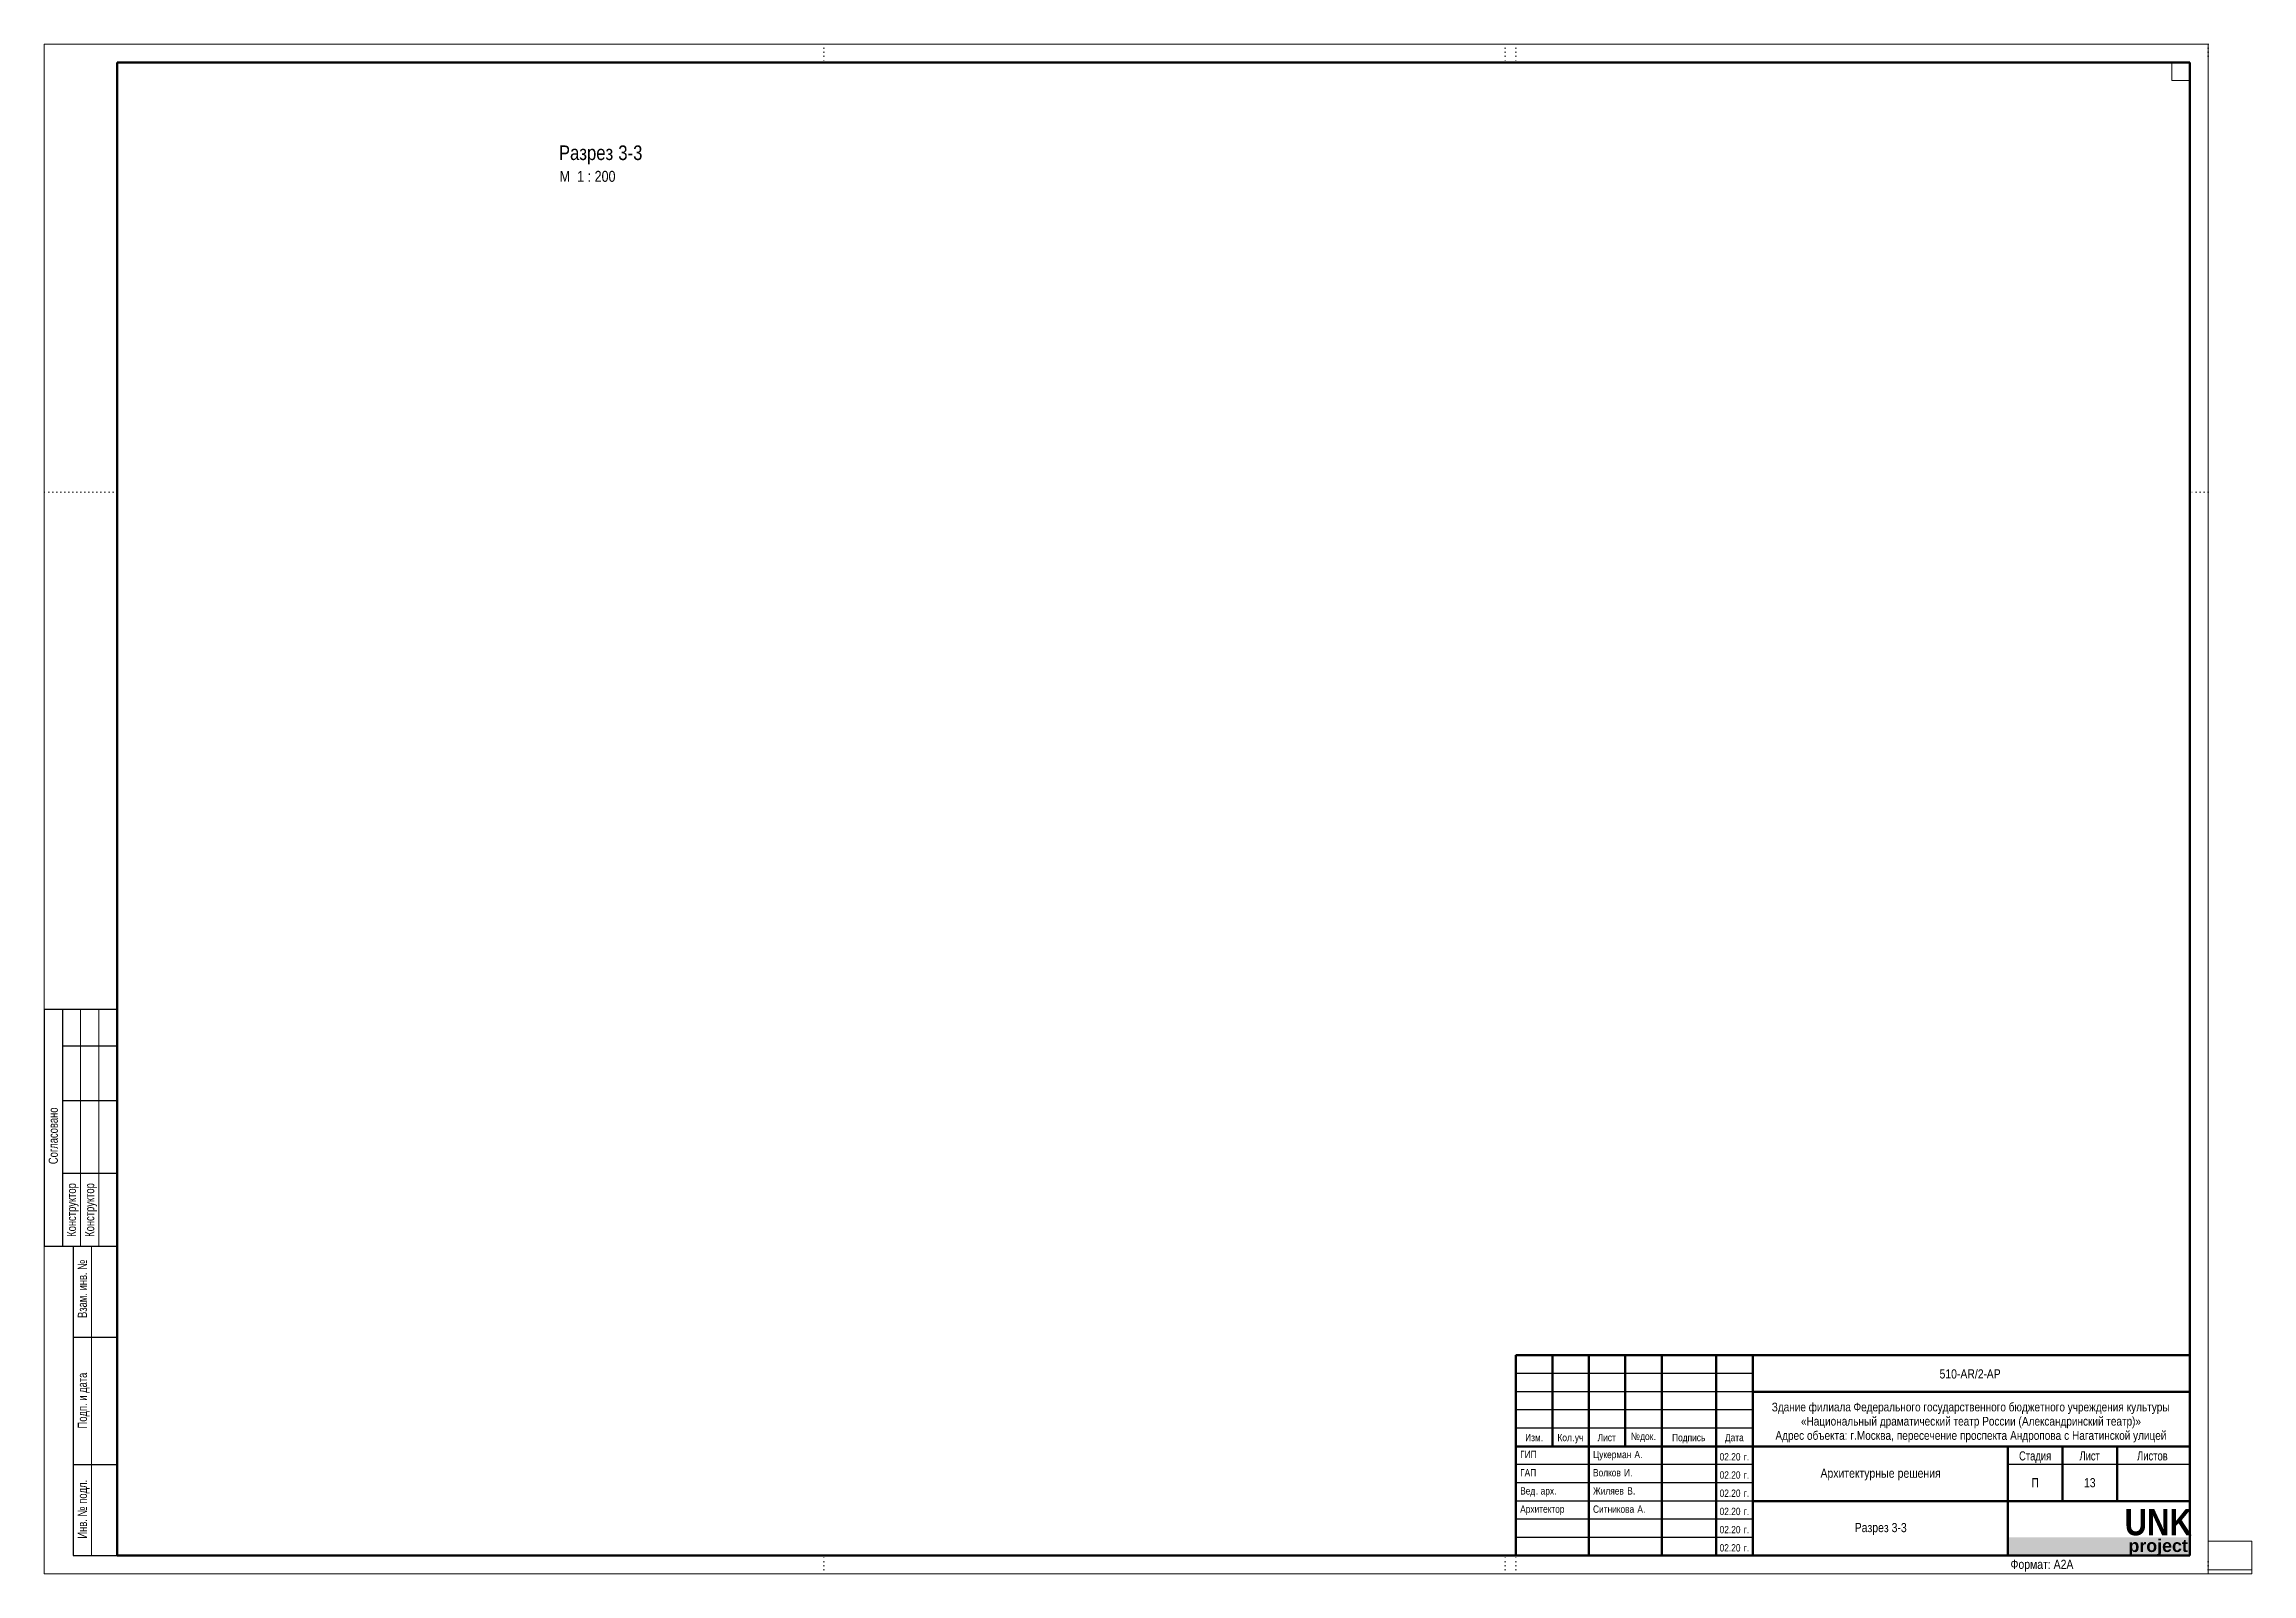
# Paper-space layout 'Layout1' of a CAD drawing. Header units: millimetres. Extents: x -594 to 12, y 0 to 420.
# The model-space entities are those that its viewports show. They can reach past a viewport. Long polylines and large blocks are cut down to what shows.
import ezdxf

# ---------------------------------------------------------------- set-up
doc = ezdxf.new("R2010")
doc.units = ezdxf.units.MM
doc.linetypes.add('Осевые', pattern=[6350, 1270, -952.5, 3175, -952.5])
doc.linetypes.add('Точки', pattern=[1, 0, -1])
for name, color, linetype, lineweight in [('Двери', 7, 'Continuous', 9), ('Линии перегиба', 7, 'Точки', 9), ('Линии-1', 7, 'Осевые', 9), ('Обычные линии', 7, 'Continuous', 25), ('Основные надписи', 7, 'Continuous', 9), ('Панель', 7, 'Continuous', 9), ('Просмотр заголовков', 7, 'Continuous', 9), ('Стены', 7, 'Continuous', 9), ('Тонкие линии', 7, 'Continuous', 9), ('Черная_3__С', 7, 'Continuous', 25), ('Черная_6__С', 7, 'Continuous', 50)]:
    doc.layers.add(name, color=color, linetype=linetype, lineweight=lineweight)
doc.styles.add('Arial Narrow_1', font='ARIALN.TTF', dxfattribs={"height": 2})
doc.styles.add('Arial Narrow_2', font='ARIALN.TTF', dxfattribs={"width": 0.9, "height": 2.5})
doc.styles.add('Arial Narrow_3', font='ARIALN.TTF', dxfattribs={"height": 2.5})
doc.styles.add('Arial Narrow_4', font='ARIALN.TTF', dxfattribs={"height": 2.4})
doc.styles.add('Arial Narrow_5', font='ARIALN.TTF', dxfattribs={"height": 3})
doc.styles.add('Arial Narrow_6', font='ARIALN.TTF', dxfattribs={"height": 4})
doc.styles.add('Arial_B', font='', dxfattribs={"width": 0.848, "height": 7.2})
doc.styles.add('Arial_B_1', font='', dxfattribs={"height": 3.5})
doc.styles.get('Arial_B').set_extended_font_data('Arial', bold=True)
doc.styles.get('Arial_B_1').set_extended_font_data('Arial', bold=True)

# ---------------------------------------------------------------- blocks, each defined once
blk = doc.blocks.new('_ЛИ__Форма 3_ Графическая часть - А2А-4682556-Разрез 3-3')
at = {"layer": 'Основные надписи', "true_color": 0xff0000}
blk.add_hatch(color=1, dxfattribs=at).paths.add_polyline_path([(-247, -143.5), (-247, -138.5), (-197, -138.5), (-197, -143.5)], flags=0)
at = {"layer": 'Линии перегиба'}
for p, q in [((-572, 271.5), (-572, 266.5)), ((-385, 271.5), (-385, 266.5)), ((-382, 271.5), (-382, 266.5)), ((-192, 271.5), (-192, 266.5)), ((-766, 148.5), (-786, 148.5)), ((-192, 148.5), (-197, 148.5)), ((-572, -148.5), (-572, -143.5)), ((-385, -148.5), (-385, -143.5)), ((-382, -148.5), (-382, -143.5)), ((-192, -148.5), (-192, -143.5))]:
    blk.add_line(p, q, dxfattribs=at)
at = {"layer": 'Обычные линии'}
for p, q in [((-786, 6.5), (-786, -58.5)), ((-786, 6.5), (-766, 6.5)), ((-781, 6.5), (-781, -58.5)), ((-781, -3.5), (-766, -3.5)), ((-781, -18.5), (-766, -18.5)), ((-781, -38.5), (-766, -38.5)), ((-786, -58.5), (-766, -58.5)), ((-778, -58.5), (-778, -143.5)), ((-778, -83.5), (-766, -83.5)), ((-778, -118.5), (-766, -118.5)), ((-778, -143.5), (-766, -143.5))]:
    blk.add_line(p, q, dxfattribs=at)
at = {"layer": 'Основные надписи'}
for p, q in [((-202, 266.5), (-202, 261.5)), ((-202, 261.5), (-197, 261.5)), ((-786, -58.5), (-786, 6.5))]:
    blk.add_line(p, q, dxfattribs=at)
at = {"layer": 'Тонкие линии'}
for p, q in [((-786, 271.5), (-786, -148.5)), ((-786, 271.5), (-192, 271.5)), ((-192, 271.5), (-192, -148.5)), ((-776, 6.5), (-776, -58.5)), ((-771, 6.5), (-771, -58.5)), ((-773, -58.5), (-773, -143.5)), ((-192, -148.5), (-786, -148.5))]:
    blk.add_line(p, q, dxfattribs=at)
at = {"layer": 'Черная_3__С'}
for p, q in [((-317, -93.5), (-382, -93.5)), ((-317, -98.5), (-382, -98.5)), ((-317, -103.5), (-382, -103.5)), ((-317, -108.5), (-382, -108.5)), ((-317, -118.5), (-382, -118.5)), ((-197, -118.5), (-247, -118.5)), ((-317, -123.5), (-382, -123.5)), ((-317, -128.5), (-382, -128.5)), ((-317, -133.5), (-382, -133.5)), ((-317, -138.5), (-382, -138.5))]:
    blk.add_line(p, q, dxfattribs=at)
at = {"layer": 'Черная_6__С'}
for p, q in [((-766, 266.5), (-766, -143.5)), ((-197, 266.5), (-766, 266.5)), ((-197, -143.5), (-197, 266.5)), ((-382, -88.5), (-382, -143.5)), ((-197, -88.5), (-382, -88.5)), ((-372, -88.5), (-372, -113.5)), ((-362, -88.5), (-362, -143.5)), ((-352, -88.5), (-352, -113.5)), ((-342, -88.5), (-342, -143.5)), ((-327, -88.5), (-327, -143.5)), ((-317, -88.5), (-317, -143.5)), ((-197, -98.5), (-317, -98.5)), ((-197, -113.5), (-382, -113.5)), ((-247, -113.5), (-247, -143.5)), ((-232, -113.5), (-232, -128.5)), ((-217, -113.5), (-217, -128.5)), ((-197, -128.5), (-317, -128.5)), ((-247, -138.5), (-247, -143.5)), ((-197, -143.5), (-197, -138.5)), ((-766, -143.5), (-197, -143.5)), ((-247, -143.5), (-197, -143.5))]:
    blk.add_line(p, q, dxfattribs=at)
at = {"layer": 'Основные надписи', "char_height": 2.5, "attachment_point": 1, "rotation": 90, "style": 'Arial Narrow_2'}
for s, insert, width in [('Согласовано', (-784.76, -36.01), 18.8316), ('\\fArial Narrow|b0|i0|c204|p34|;\\W.9; ', (-779.76, -41.19), 0.8658), ('Конструктор', (-779.76, -55.96), 17.8937), ('\\fArial Narrow|b0|i0|c204|p34|;\\W.9; ', (-774.76, -41.19), 0.8658), ('Конструктор', (-774.76, -55.96), 17.8937), ('\\fArial Narrow|b0|i0|c204|p34|;\\W.9;№', (-776.76, -65.03), 3.3911), ('инв', (-776.76, -70.68), 5.1228), ('. ', (-776.76, -66.46), 1.7316), ('Взам', (-776.76, -78.24), 7.4316), ('. ', (-776.76, -72.11), 1.7316), ('дата', (-776.76, -98.82), 6.7101), ('\\fArial Narrow|b0|i0|c204|p34|;\\W.9; ', (-776.76, -99.54), 0.8658), ('Подп', (-776.76, -108.59), 7.5038), ('\\fArial Narrow|b0|i0|c204|p34|;\\W.9;и', (-776.76, -100.97), 1.7316), ('. ', (-776.76, -102.4), 1.7316), ('подл', (-776.76, -129.25), 7.0709), ('\\fArial Narrow|b0|i0|c204|p34|;\\W.9;.', (-776.76, -123.41), 0.8658), ('\\fArial Narrow|b0|i0|c204|p34|;\\W.9; ', (-776.76, -129.96), 0.8658), ('\\fArial Narrow|b0|i0|c204|p34|;\\W.9;№', (-776.76, -132.76), 3.3911), ('Инв', (-776.76, -138.83), 5.6278), ('. ', (-776.76, -134.19), 1.7316)]:
    blk.add_mtext(s, dxfattribs=dict(at, insert=insert, width=width))
at = {"layer": 'Основные надписи', "attachment_point": 1}
for s, insert, char_height, width, style in [('Изм', (-379.47, -110.07), 2, 5.211, 'Arial Narrow_1'), ('\\fArial Narrow|b0|i0|c204|p34|;.', (-375.17, -110.07), 2, 0.8017, 'Arial Narrow_1'), ('Кол', (-370.6, -110.07), 2, 4.9705, 'Arial Narrow_1'), ('\\fArial Narrow|b0|i0|c204|p34|;.', (-366.5, -110.07), 2, 0.8017, 'Arial Narrow_1'), ('уч', (-365.84, -110.07), 2, 2.8861, 'Arial Narrow_1'), ('Лист', (-359.57, -110.07), 2, 6.173, 'Arial Narrow_1'), ('\\fArial Narrow|b0|i0|c204|p34|;№', (-350.42, -109.76), 2, 3.0464, 'Arial Narrow_1'), ('док', (-347.91, -109.76), 2, 4.4894, 'Arial Narrow_1'), ('\\fArial Narrow|b0|i0|c204|p34|;.', (-344.2, -109.76), 2, 0.8017, 'Arial Narrow_1'), ('Подпись', (-339.15, -110.07), 2, 11.3038, 'Arial Narrow_1'), ('Дата', (-324.63, -110.07), 2, 6.4135, 'Arial Narrow_1'), ('Стадия', (-243.9, -114.85), 2.5, 10.6785, 'Arial Narrow_2'), ('Лист', (-227.32, -114.85), 2.5, 6.8544, 'Arial Narrow_2'), ('Листов', (-211.5, -114.85), 2.5, 10.2456, 'Arial Narrow_2'), ('Формат', (-246.24, -144.63), 2.5, 12.4262, 'Arial Narrow_3'), (': ', (-235.99, -144.63), 2.5, 1.9241, 'Arial Narrow_3'), ('\\fArial Narrow|b0|i0|c204|p34|;А', (-234.4, -144.63), 2.5, 2.3249, 'Arial Narrow_3'), ('\\fArial Narrow|b0|i0|c204|p34|;2', (-232.48, -144.63), 2.5, 1.9241, 'Arial Narrow_3'), ('\\fArial Narrow|b0|i0|c204|p34|;А', (-230.9, -144.63), 2.5, 2.3249, 'Arial Narrow_3')]:
    blk.add_mtext(s, dxfattribs=dict(at, insert=insert, char_height=char_height, width=width, style=style))
at = {"layer": 'Основные надписи', "color": 1, "true_color": 0xff0000, "insert": (-214.93, -130.71), "char_height": 7.2, "width": 22.4344, "attachment_point": 1, "style": 'Arial_B'}
blk.add_mtext('UNK', dxfattribs=at)
at = {"layer": 'Основные надписи', "color": 7, "true_color": 0xfffffe, "insert": (-213.87, -139), "char_height": 3.5, "width": 20.1224, "attachment_point": 1, "style": 'Arial_B_1'}
blk.add_mtext('project', dxfattribs=at)
blk = doc.blocks.new('Дверь - Полуторная_001 - ДВ3_21-15-6256117-Разрез 3-3')
at = {"layer": 'Панель'}
blk.add_line((-8302.88, 0), (-7753.88, 0), dxfattribs=at)

msp = doc.modelspace()

# ---------------------------------------------------------------- linework, layer by layer
at = {"layer": 'Линии-1'}
msp.add_line((23567.12, 0), (-31383.44, 0), dxfattribs=at)
at = {"layer": 'Стены'}
msp.add_line((387.12, 0), (-1112.88, 0), dxfattribs=at)

# ---------------------------------------------------------------- block references
at = {"layer": 'Двери'}
msp.add_blockref('Дверь - Полуторная_001 - ДВ3_21-15-6256117-Разрез 3-3', (8120, 0), dxfattribs=at)

psp = doc.layouts.get("Layout1")

# ---------------------------------------------------------------- block references
at = {"layer": 'Основные надписи'}
psp.add_blockref('_ЛИ__Форма 3_ Графическая часть - А2А-4682556-Разрез 3-3', (192, 148.5), dxfattribs=at)

# ---------------------------------------------------------------- texts
at = {"layer": 'Основные надписи', "attachment_point": 1}
for s, insert, char_height, width, style in [('510-AR/2-', (-73.73, 56.15), 2.5, 15.7131, 'Arial Narrow_3'), ('АР', (-60.77, 56.15), 2.5, 4.6498, 'Arial Narrow_3'), ('Здание', (-119.77, 47.01), 2.4, 11.3038, 'Arial Narrow_4'), ('\\fArial Narrow|b0|i0|c204|p34|; ', (-110.44, 47.01), 2.4, 0.962, 'Arial Narrow_4'), ('Национальный', (-110.24, 43.11), 2.4, 23.4093, 'Arial Narrow_4'), ('филиала', (-109.65, 47.01), 2.4, 13.9494, 'Arial Narrow_4'), ('\\fArial Narrow|b0|i0|c204|p34|; ', (-98.14, 47.01), 2.4, 0.962, 'Arial Narrow_4'), ('Федерального', (-97.34, 47.01), 2.4, 22.2869, 'Arial Narrow_4'), ('\\fArial Narrow|b0|i0|c204|p34|; ', (-90.93, 43.11), 2.4, 0.962, 'Arial Narrow_4'), ('драматический', (-90.13, 43.11), 2.4, 23.5696, 'Arial Narrow_4'), ('\\fArial Narrow|b0|i0|c204|p34|; ', (-78.95, 47.01), 2.4, 0.962, 'Arial Narrow_4'), ('государственного', (-78.16, 47.01), 2.4, 27.4177, 'Arial Narrow_4'), ('\\fArial Narrow|b0|i0|c204|p34|; ', (-70.69, 43.11), 2.4, 0.962, 'Arial Narrow_4'), ('театр', (-69.89, 43.11), 2.4, 8.5781, 'Arial Narrow_4'), ('\\fArial Narrow|b0|i0|c204|p34|; ', (-62.81, 43.11), 2.4, 0.962, 'Arial Narrow_4'), ('России', (-62.02, 43.11), 2.4, 11.1435, 'Arial Narrow_4'), ('\\fArial Narrow|b0|i0|c204|p34|; ', (-55.54, 47.01), 2.4, 0.962, 'Arial Narrow_4'), ('бюджетного', (-54.74, 47.01), 2.4, 18.6793, 'Arial Narrow_4'), (' (', (-52.83, 43.11), 2.4, 2.0844, 'Arial Narrow_4'), ('Александринский', (-51.11, 43.11), 2.4, 27.097, 'Arial Narrow_4'), ('\\fArial Narrow|b0|i0|c204|p34|; ', (-39.33, 47.01), 2.4, 0.962, 'Arial Narrow_4'), ('учреждения', (-38.54, 47.01), 2.4, 18.6793, 'Arial Narrow_4'), ('\\fArial Narrow|b0|i0|c204|p34|; ', (-28.75, 43.11), 2.4, 0.962, 'Arial Narrow_4'), ('театр', (-27.96, 43.11), 2.4, 8.5781, 'Arial Narrow_4'), ('\\fArial Narrow|b0|i0|c204|p34|; ', (-23.13, 47.01), 2.4, 0.962, 'Arial Narrow_4'), ('культуры', (-22.33, 47.01), 2.4, 14.3502, 'Arial Narrow_4'), (')»', (-20.88, 43.11), 2.4, 2.9662, 'Arial Narrow_4'), ('Адрес', (-118.77, 39.2), 2.4, 9.5401, 'Arial Narrow_4'), ('\\fArial Narrow|b0|i0|c204|p34|;«', (-111.76, 43.11), 2.4, 1.8439, 'Arial Narrow_4'), ('\\fArial Narrow|b0|i0|c204|p34|; ', (-110.9, 39.2), 2.4, 0.962, 'Arial Narrow_4'), ('объекта', (-110.11, 39.2), 2.4, 12.5063, 'Arial Narrow_4'), (': ', (-99.79, 39.2), 2.4, 1.924, 'Arial Narrow_4'), ('\\fArial Narrow|b0|i0|c204|p34|;г', (-98.2, 39.2), 2.4, 1.2025, 'Arial Narrow_4'), ('\\fArial Narrow|b0|i0|c204|p34|;.', (-97.21, 39.2), 2.4, 0.962, 'Arial Narrow_4'), ('Москва', (-96.42, 39.2), 2.4, 11.384, 'Arial Narrow_4'), (', ', (-87.02, 39.2), 2.4, 1.924, 'Arial Narrow_4'), ('пересечение', (-85.44, 39.2), 2.4, 20.0422, 'Arial Narrow_4'), ('\\fArial Narrow|b0|i0|c204|p34|; ', (-68.9, 39.2), 2.4, 0.962, 'Arial Narrow_4'), ('проспекта', (-68.11, 39.2), 2.4, 15.7131, 'Arial Narrow_4'), ('\\fArial Narrow|b0|i0|c204|p34|; ', (-55.14, 39.2), 2.4, 0.962, 'Arial Narrow_4'), ('Андропова', (-54.35, 39.2), 2.4, 16.9958, 'Arial Narrow_4'), ('\\fArial Narrow|b0|i0|c204|p34|; ', (-40.32, 39.2), 2.4, 0.962, 'Arial Narrow_4'), ('\\fArial Narrow|b0|i0|c204|p34|;с', (-39.53, 39.2), 2.4, 1.6835, 'Arial Narrow_4'), ('\\fArial Narrow|b0|i0|c204|p34|; ', (-38.14, 39.2), 2.4, 0.962, 'Arial Narrow_4'), ('Нагатинской', (-37.35, 39.2), 2.4, 19.3207, 'Arial Narrow_4'), ('\\fArial Narrow|b0|i0|c204|p34|; ', (-21.41, 39.2), 2.4, 0.962, 'Arial Narrow_4'), ('улицей', (-20.61, 39.2), 2.4, 11.0633, 'Arial Narrow_4'), ('ГИП', (-188.84, 33.78), 2, 5.5316, 'Arial Narrow_1'), ('Цукерман', (-168.84, 33.77), 2, 12.9873, 'Arial Narrow_1'), ('\\fArial Narrow|b0|i0|c204|p34|; ', (-158.13, 33.77), 2, 0.8017, 'Arial Narrow_1'), ('\\fArial Narrow|b0|i0|c204|p34|;А', (-157.47, 33.77), 2, 1.9241, 'Arial Narrow_1'), ('\\fArial Narrow|b0|i0|c204|p34|;.', (-155.88, 33.77), 2, 0.8017, 'Arial Narrow_1'), ('02.20 ', (-134.09, 33.14), 2, 8.0169, 'Arial Narrow_1'), ('\\fArial Narrow|b0|i0|c204|p34|;г', (-127.47, 33.14), 2, 1.0422, 'Arial Narrow_1'), ('\\fArial Narrow|b0|i0|c204|p34|;.', (-126.61, 33.14), 2, 0.8017, 'Arial Narrow_1'), ('ГАП', (-188.84, 28.78), 2, 5.4515, 'Arial Narrow_1'), ('Волков', (-168.84, 28.77), 2, 9.5401, 'Arial Narrow_1'), ('\\fArial Narrow|b0|i0|c204|p34|; ', (-160.97, 28.77), 2, 0.8017, 'Arial Narrow_1'), ('\\fArial Narrow|b0|i0|c204|p34|;И', (-160.31, 28.77), 2, 2.0042, 'Arial Narrow_1'), ('\\fArial Narrow|b0|i0|c204|p34|;.', (-158.66, 28.77), 2, 0.8017, 'Arial Narrow_1'), ('02.20 ', (-134.09, 28.14), 2, 8.0169, 'Arial Narrow_1'), ('\\fArial Narrow|b0|i0|c204|p34|;г', (-127.47, 28.14), 2, 1.0422, 'Arial Narrow_1'), ('\\fArial Narrow|b0|i0|c204|p34|;.', (-126.61, 28.14), 2, 0.8017, 'Arial Narrow_1'), ('Архитектурные', (-106.4, 28.89), 2.5, 24.692, 'Arial Narrow_3'), ('\\fArial Narrow|b0|i0|c204|p34|; ', (-86.02, 28.89), 2.5, 0.962, 'Arial Narrow_3'), ('решения', (-85.23, 28.89), 2.5, 14.3502, 'Arial Narrow_3'), ('\\fArial Narrow|b0|i0|c204|p34|;П', (-48.52, 26.28), 2.5, 2.4852, 'Arial Narrow_3'), ('13', (-34.08, 26.28), 2.5, 3.8481, 'Arial Narrow_3'), ('Архитектор', (-188.84, 18.78), 2, 15.1519, 'Arial Narrow_1'), ('Вед', (-188.84, 23.78), 2, 5.211, 'Arial Narrow_1'), ('. ', (-184.54, 23.78), 2, 1.6034, 'Arial Narrow_1'), ('арх', (-183.22, 23.78), 2, 4.6498, 'Arial Narrow_1'), ('\\fArial Narrow|b0|i0|c204|p34|;.', (-179.39, 23.78), 2, 0.8017, 'Arial Narrow_1'), ('Жиляев', (-168.84, 23.77), 2, 10.5823, 'Arial Narrow_1'), ('Ситникова', (-168.84, 18.77), 2, 13.9494, 'Arial Narrow_1'), ('\\fArial Narrow|b0|i0|c204|p34|; ', (-160.11, 23.77), 2, 0.8017, 'Arial Narrow_1'), ('\\fArial Narrow|b0|i0|c204|p34|;В', (-159.45, 23.77), 2, 1.924, 'Arial Narrow_1'), ('\\fArial Narrow|b0|i0|c204|p34|;.', (-157.86, 23.77), 2, 0.8017, 'Arial Narrow_1'), ('\\fArial Narrow|b0|i0|c204|p34|; ', (-157.33, 18.77), 2, 0.8017, 'Arial Narrow_1'), ('\\fArial Narrow|b0|i0|c204|p34|;А', (-156.67, 18.77), 2, 1.9241, 'Arial Narrow_1'), ('02.20 ', (-134.09, 23.14), 2, 8.0169, 'Arial Narrow_1'), ('\\fArial Narrow|b0|i0|c204|p34|;г', (-127.47, 23.14), 2, 1.0422, 'Arial Narrow_1'), ('\\fArial Narrow|b0|i0|c204|p34|;.', (-126.61, 23.14), 2, 0.8017, 'Arial Narrow_1'), ('\\fArial Narrow|b0|i0|c204|p34|;.', (-155.09, 18.77), 2, 0.8017, 'Arial Narrow_1'), ('02.20 ', (-134.09, 18.14), 2, 8.0169, 'Arial Narrow_1'), ('02.20 ', (-134.09, 13.14), 2, 8.0169, 'Arial Narrow_1'), ('\\fArial Narrow|b0|i0|c204|p34|;г', (-127.47, 18.14), 2, 1.0422, 'Arial Narrow_1'), ('\\fArial Narrow|b0|i0|c204|p34|;г', (-127.47, 13.14), 2, 1.0422, 'Arial Narrow_1'), ('\\fArial Narrow|b0|i0|c204|p34|;.', (-126.61, 18.14), 2, 0.8017, 'Arial Narrow_1'), ('Разрез', (-97, 13.96), 2.5, 11.3038, 'Arial Narrow_3'), (' 3-3', (-87.67, 13.96), 2.5, 5.9325, 'Arial Narrow_3'), ('02.20 ', (-134.09, 8.14), 2, 8.0169, 'Arial Narrow_1'), ('\\fArial Narrow|b0|i0|c204|p34|;г', (-127.47, 8.14), 2, 1.0422, 'Arial Narrow_1'), ('\\fArial Narrow|b0|i0|c204|p34|;.', (-126.61, 13.14), 2, 0.8017, 'Arial Narrow_1'), ('\\fArial Narrow|b0|i0|c204|p34|;.', (-126.61, 8.14), 2, 0.8017, 'Arial Narrow_1')]:
    psp.add_mtext(s, dxfattribs=dict(at, insert=insert, char_height=char_height, width=width, style=style))
at = {"layer": 'Просмотр заголовков', "attachment_point": 1}
for s, insert, char_height, width, style in [('Разрез', (-452.7, 392.18), 4, 18.1983, 'Arial Narrow_6'), (' 3-3', (-437.68, 392.18), 4, 9.6203, 'Arial Narrow_6'), ('\\fArial Narrow|b0|i0|c204|p34|;М', (-452.5, 385.2), 3, 3.5274, 'Arial Narrow_5'), ('  1 : 200', (-449.59, 385.2), 3, 15.3122, 'Arial Narrow_5')]:
    psp.add_mtext(s, dxfattribs=dict(at, insert=insert, char_height=char_height, width=width, style=style))

# ---------------------------------------------------------------- viewports
at = {"layer": '0'}
psp.add_viewport(center=(6, 4.5), size=(12, 9), view_center_point=(6, 4.5), view_height=12, dxfattribs=at)

doc.saveas('drawing.dxf')
